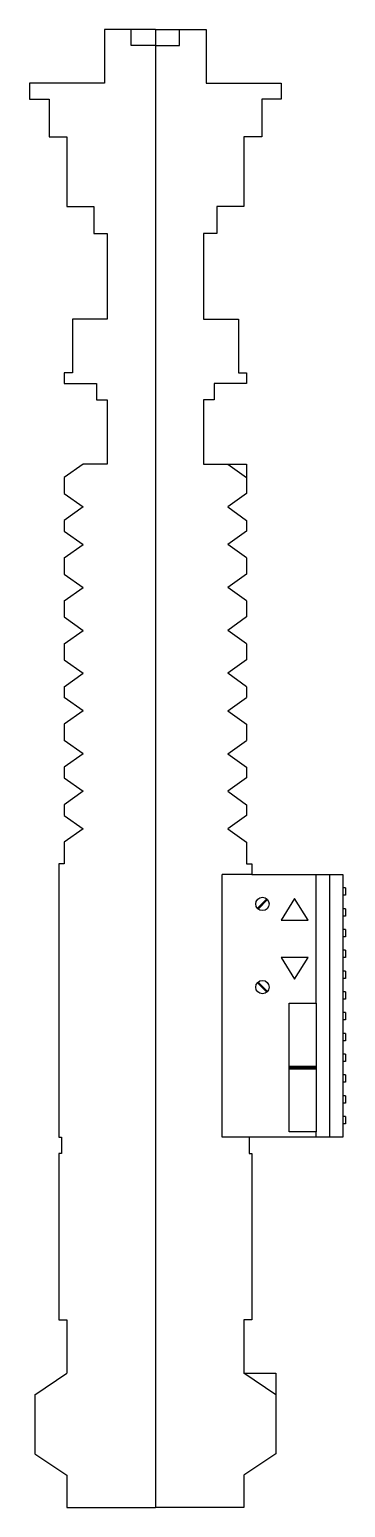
# Model space of a CAD drawing. Header units: millimetres. Extents: x -24 to 36, y -276 to 0.
import ezdxf

# ---------------------------------------------------------------- set-up
doc = ezdxf.new("R2010")
doc.units = ezdxf.units.MM
doc.layers.get('0').update_dxf_attribs({"linetype": 'CONTINUOUS'})

msp = doc.modelspace()

# ---------------------------------------------------------------- linework, layer by layer
for p, q in [((-9.5, 0), (-9.5, -10)), ((0, 0), (-9.5, 0)), ((-4.5, -3), (-4.5, 0)), ((0, 0), (9.5, 0)), ((0, 0), (0, -3)), ((4.5, -3), (4.5, 0)), ((9.5, 0), (9.5, -10)), ((0, -3), (-4.5, -3)), ((0, -3), (4.5, -3)), ((0, -3), (0, -13)), ((-9.5, -10), (-23.5, -10)), ((-23.5, -10), (-23.5, -13)), ((9.5, -10), (23.5, -10)), ((23.5, -10), (23.5, -13)), ((-23.5, -13), (-19.85, -13)), ((-19.85, -13), (-19.85, -20)), ((0, -13), (0, -38)), ((23.5, -13), (19.85, -13)), ((19.85, -13), (19.85, -20)), ((-19.85, -20), (-16.5, -20)), ((-16.5, -20), (-16.5, -33)), ((19.85, -20), (16.5, -20)), ((16.5, -20), (16.5, -33)), ((-16.5, -33), (-11.5, -33)), ((-11.5, -33), (-11.5, -38)), ((16.5, -33), (11.5, -33)), ((11.5, -33), (11.5, -38)), ((-11.5, -38), (-9, -38)), ((-9, -38), (-9, -54)), ((0, -38), (0, -54)), ((11.5, -38), (9, -38)), ((9, -38), (9, -54)), ((-15.5, -54), (-15.5, -64)), ((-9, -54), (-15.5, -54)), ((0, -54), (0, -275.5)), ((9, -54), (15.5, -54)), ((15.5, -54), (15.5, -64)), ((-15.5, -64), (-17, -64)), ((-17, -64), (-17, -66)), ((-17, -66), (-11, -66)), ((-11, -66), (-11, -69)), ((17, -66), (11, -66)), ((11, -66), (11, -69)), ((15.5, -64), (17, -64)), ((17, -64), (17, -66)), ((-11, -69), (-9, -69)), ((-9, -69), (-9, -81)), ((11, -69), (9, -69)), ((9, -69), (9, -81)), ((-13.5, -81), (-17, -83.5)), ((-9, -81), (-13.5, -81)), ((9, -81), (13.5, -81)), ((13.5, -81), (17, -81)), ((13.5, -81), (17, -83.5)), ((17, -81), (17, -83.5)), ((-17, -83.5), (-17, -86.5)), ((17, -83.5), (17, -86.5)), ((-17, -86.5), (-13.5, -89)), ((17, -86.5), (13.5, -89)), ((-13.5, -89), (-17, -91.5)), ((13.5, -89), (17, -91.5)), ((-17, -91.5), (-17, -93.5)), ((-17, -93.5), (-13.5, -96)), ((17, -93.5), (13.5, -96)), ((17, -91.5), (17, -93.5)), ((-17, -98.5), (-13.5, -96)), ((17, -98.5), (13.5, -96)), ((-17, -98.5), (-17, -101.5)), ((17, -98.5), (17, -101.5)), ((-17, -101.5), (-13.5, -104)), ((17, -101.5), (13.5, -104)), ((-17, -106.5), (-13.5, -104)), ((17, -106.5), (13.5, -104)), ((-17, -106.5), (-17, -109.5)), ((17, -106.5), (17, -109.5)), ((-17, -109.5), (-13.5, -112)), ((17, -109.5), (13.5, -112)), ((-17, -114.5), (-13.5, -112)), ((17, -114.5), (13.5, -112)), ((-17, -114.5), (-17, -117.5)), ((17, -114.5), (17, -117.5)), ((-17, -117.5), (-13.5, -120)), ((17, -117.5), (13.5, -120)), ((-17, -122.5), (-13.5, -120)), ((17, -122.5), (13.5, -120)), ((-17, -122.5), (-17, -124.5)), ((17, -122.5), (17, -124.5)), ((-13.5, -127), (-17, -124.5)), ((13.5, -127), (17, -124.5)), ((-13.5, -127), (-17, -129.5)), ((13.5, -127), (17, -129.5)), ((-17, -129.5), (-17, -132.5)), ((17, -129.5), (17, -132.5)), ((-13.5, -135), (-17, -132.5)), ((13.5, -135), (17, -132.5)), ((-13.5, -135), (-17, -137.5)), ((-17, -137.5), (-17, -139.5)), ((13.5, -135), (17, -137.5)), ((17, -137.5), (17, -139.5)), ((-17, -139.5), (-13.5, -142)), ((17, -139.5), (13.5, -142)), ((-13.5, -142), (-17, -144.5)), ((13.5, -142), (17, -144.5)), ((-17, -144.5), (-17, -146.5)), ((17, -144.5), (17, -146.5)), ((-17, -146.5), (-13.5, -149)), ((17, -146.5), (13.5, -149)), ((-13.5, -149), (-17, -151.5)), ((-17, -151.5), (-17, -155.5)), ((13.5, -149), (17, -151.5)), ((17, -151.5), (17, -155.5)), ((-18, -155.5), (-18, -157.5)), ((-17, -155.5), (-18, -155.5)), ((17, -155.5), (18, -155.5)), ((18, -155.5), (18, -157.5)), ((-18, -157.5), (-18, -206.5)), ((12.5, -206.5), (12.5, -157.5)), ((18, -157.5), (12.5, -157.5)), ((18, -157.5), (30, -157.5)), ((30, -157.5), (32.5, -157.5)), ((30, -181.5), (30, -157.5)), ((32.5, -157.5), (35, -157.5)), ((32.5, -157.5), (32.5, -206.5)), ((35, -157.5), (35, -206.5)), ((20.81, -162.05), (19.05, -163.81)), ((20.95, -162.19), (19.19, -163.95)), ((35.5, -160), (35, -160)), ((35.5, -161.38), (35, -161.38)), ((35.5, -160), (35.5, -161.38)), ((35.5, -163.88), (35, -163.88)), ((35.5, -165.25), (35, -165.25)), ((35.5, -163.88), (35.5, -165.25)), ((35.5, -167.75), (35, -167.75)), ((35.5, -167.75), (35.5, -169.13)), ((35.5, -169.13), (35, -169.13)), ((35.5, -171.63), (35, -171.63)), ((35.5, -173), (35, -173)), ((35.5, -171.63), (35.5, -173)), ((35.5, -175.5), (35, -175.5)), ((35.5, -175.5), (35.5, -176.88)), ((20.82, -179.44), (19.04, -177.7)), ((20.96, -179.3), (19.18, -177.56)), ((35.5, -176.88), (35, -176.88)), ((25, -193.5), (25, -181.5)), ((25, -181.5), (26, -181.5)), ((26, -181.5), (30, -181.5)), ((30, -181.5), (30, -205.5)), ((35.5, -179.38), (35, -179.38)), ((35.5, -180.75), (35, -180.75)), ((35.5, -179.38), (35.5, -180.75)), ((35.5, -183.25), (35, -183.25)), ((35.5, -183.25), (35.5, -184.63)), ((35.5, -184.63), (35, -184.63)), ((35.5, -187.13), (35, -187.13)), ((35.5, -187.13), (35.5, -188.5)), ((35.5, -188.5), (35, -188.5)), ((35.5, -191), (35, -191)), ((35.5, -192.38), (35, -192.38)), ((35.5, -191), (35.5, -192.38)), ((25, -193.25), (30, -193.25)), ((25, -205.5), (25, -193.5)), ((25, -193.5), (30, -193.5)), ((25, -193.75), (30, -193.75)), ((35.5, -194.88), (35, -194.88)), ((35.5, -194.88), (35.5, -196.25)), ((35.5, -196.25), (35, -196.25)), ((35.5, -198.75), (35, -198.75)), ((35.5, -200.13), (35, -200.13)), ((35.5, -198.75), (35.5, -200.13)), ((35.5, -202.63), (35, -202.63)), ((35.5, -202.63), (35.5, -204)), ((-18, -206.5), (-17.5, -206.5)), ((-17.5, -206.5), (-17.5, -209.5)), ((17.5, -206.5), (12.5, -206.5)), ((18, -206.5), (17.5, -206.5)), ((17.5, -206.5), (17.5, -209.5)), ((30, -206.5), (18, -206.5)), ((30, -205.5), (25, -205.5)), ((30, -206.5), (30, -205.5)), ((32.5, -206.5), (30, -206.5)), ((35, -206.5), (32.5, -206.5)), ((35.5, -204), (35, -204)), ((-17.5, -209.5), (-18, -209.5)), ((-18, -209.5), (-18, -240.5)), ((17.5, -209.5), (18, -209.5)), ((18, -209.5), (18, -240.5)), ((-18, -240.5), (-16.5, -240.5)), ((-16.5, -240.5), (-16.5, -250.5)), ((18, -240.5), (16.5, -240.5)), ((16.5, -240.5), (16.5, -250.5)), ((-22.5, -254.5), (-16.5, -250.5)), ((16.5, -250.5), (22.5, -250.5)), ((22.5, -254.5), (16.5, -250.5)), ((22.5, -250.5), (22.5, -254.5)), ((-22.5, -254.5), (-22.5, -265.5)), ((22.5, -254.5), (22.5, -265.5)), ((-22.5, -265.5), (-16.5, -269.5)), ((22.5, -265.5), (16.5, -269.5)), ((-16.5, -269.5), (-16.5, -275.5)), ((16.5, -269.5), (16.5, -275.5)), ((-16.5, -275.5), (0, -275.5)), ((16.5, -275.5), (0, -275.5))]:
    msp.add_line(p, q)
for points in [[(23.5, -166), (28.5, -166), (26, -162)], [(26, -177), (28.5, -173), (23.5, -173)]]:
    msp.add_lwpolyline(points, close=True)
for centre in [(20, -163), (20, -178.5)]:
    msp.add_circle(centre, 1.25)

doc.saveas('drawing.dxf')
